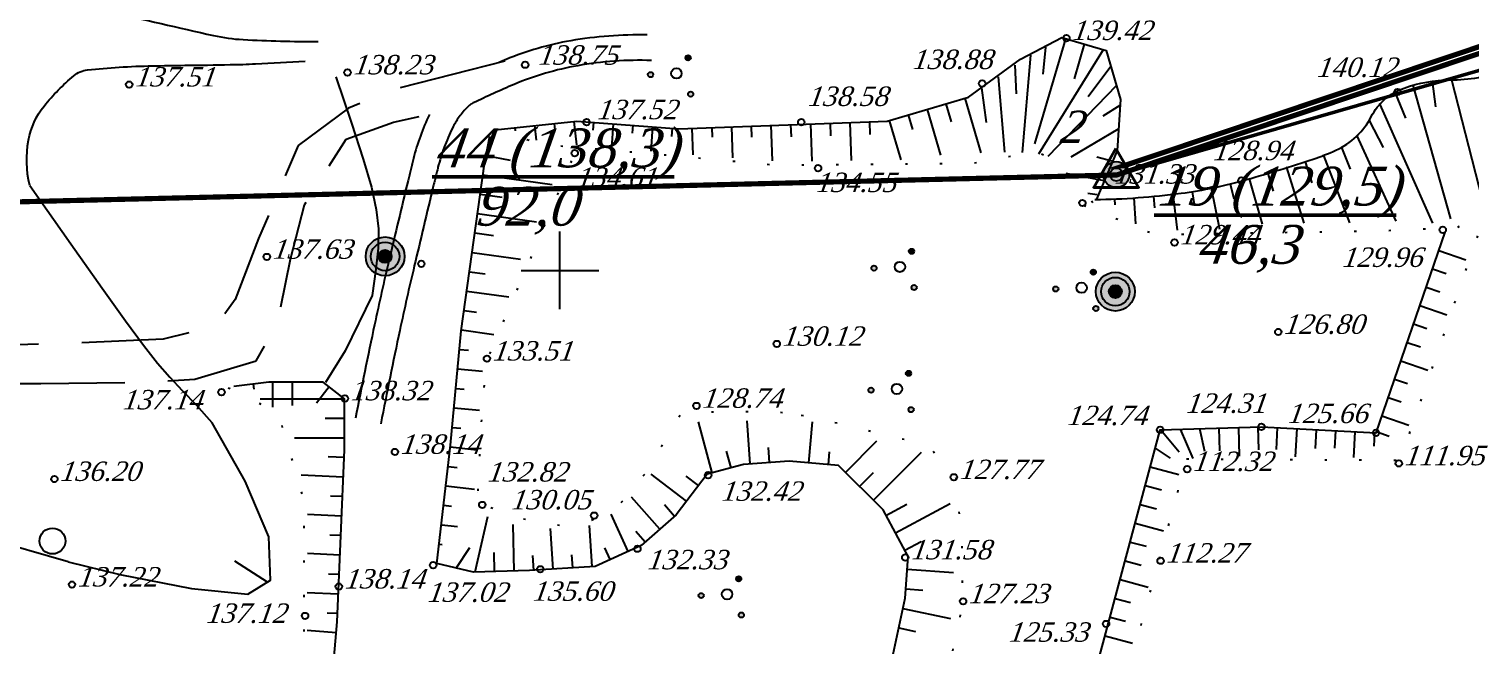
# Model space of a CAD drawing. Header units: millimetres. Extents: x 1400 to 4853, y -623 to 1865.
# Drawn here: x 2755.8 to 2822.5, y 1655.9 to 1684.5 of the extents above; entities that cross this region are included whole.
import ezdxf
from ezdxf.lldxf.tags import DXFTag

# ---------------------------------------------------------------- set-up
doc = ezdxf.new("R2010")
doc.units = ezdxf.units.MM
for name, pattern in [('ADOT1', [1.6, 0.1, -1.5]), ('AHIDDEN2', [3, 1.5, -1.5]), ('AHIDDEN4', [7, 5, -2]), ('AHIDDEN5', [9, 8, -1])]:
    doc.linetypes.add(name, pattern=pattern)
for name, color, linetype in [('02_Горизонт_112', 7, 'Continuous'), ('02_Горизонт_128', 7, 'Continuous'), ('0_Лицензия', 6, 'Continuous'), ('CONT-MNR', 7, 'Continuous'), ('авт_дор', 7, 'Continuous'), ('Карьер', 7, 'Continuous'), ('кресты', 7, 'Continuous'), ('ПИКЕТЫ', 7, 'Continuous'), ('РАСТИТ', 7, 'Continuous'), ('РЕЛЬЕФ', 7, 'Continuous'), ('Скважины', 7, 'Continuous'), ('СІТУАЦІЯ', 7, 'Continuous')]:
    doc.layers.add(name, color=color, linetype=linetype)
doc.styles.add('universw', font='timesi.ttf', dxfattribs={"oblique": 10})
tags = doc.linetypes.add('New Line1', pattern=[1.5, 1, -0.5]).pattern_tags.tags
tags[6:7] = [DXFTag(74, 4), DXFTag(75, 0), DXFTag(340, '0'), DXFTag(46, 1.0), DXFTag(50, 0.0), DXFTag(44, 0.0), DXFTag(45, 0.0)]
tags[4:5] = [DXFTag(74, 4), DXFTag(75, 0), DXFTag(340, '0'), DXFTag(46, 1.0), DXFTag(50, 0.0), DXFTag(44, 0.0), DXFTag(45, 0.0)]

# ---------------------------------------------------------------- blocks, each defined once
blk = doc.blocks.new('395_1')
at = {"linetype": 'Continuous'}
blk.add_hatch(color=0, dxfattribs=at).paths.add_polyline_path([(1.1, 1.2, 1), (0.7, 1.2, 1)])
h = blk.add_hatch(color=0, dxfattribs=at)
h.paths.add_polyline_path([(-1.8, -0.1, 1), (-2.2, -0.1, 1)])
h.paths.add_polyline_path([(1.3, -1.6, 1), (0.9, -1.6, 1)])
at = {"color": 0, "linetype": 'Continuous'}
for centre, radius in [((0.9, 1.2), 0.2), ((-2, -0.1), 0.2), ((0, 0), 0.4), ((1.1, -1.6), 0.2)]:
    blk.add_circle(centre, radius, dxfattribs=at)
blk = doc.blocks.new('372')
blk.add_circle((0, 0), 1)
blk = doc.blocks.new('368')
at = {"color": 0, "linetype": 'Continuous'}
blk.add_blockref('372', (0, 0), dxfattribs=at)
blk = doc.blocks.new('Licenzia')
at = {"linetype": 'New Line1', "lineweight": 25}
h = blk.add_hatch(color=6, dxfattribs=at)
h.dxf.hatch_style = 1
h.set_gradient(color1=(255, 0, 255), color2=(255, 0, 255), centered=1, tint=1, name='INVCYLINDER')
edge = h.paths.add_edge_path()
edge.add_arc((0, 0), 2, 0, 360)
at = {"color": 6, "linetype": 'Continuous', "lineweight": 40, "flags": 128}
blk.add_lwpolyline([(-0.08, 4.01), (-3.48, -1.99), (3.45, -1.99)], close=True, dxfattribs=at)
at = {"color": 10, "linetype": 'Continuous', "lineweight": 25}
blk.add_circle((0, 0), 2, dxfattribs=at)

msp = doc.modelspace()

# ---------------------------------------------------------------- hatches: boundary and pattern name
at = {"layer": 'Скважины', "linetype": 'Continuous'}
for color, points in [(1, [(2773.1613, 1673.9564, 1), (2771.3613, 1673.9564, 1)]), (1, [(2772.5613, 1673.9564, 1), (2771.9613, 1673.9564, 1)]), (0, [(2806.9872, 1672.3275, 1), (2805.1872, 1672.3275, 1)]), (7, [(2806.3872, 1672.3275, 1), (2805.7872, 1672.3275, 1)])]:
    msp.add_hatch(color=color, dxfattribs=at).paths.add_polyline_path(points)

# ---------------------------------------------------------------- linework, layer by layer
at = {"color": 6, "linetype": 'Continuous', "lineweight": 60, "flags": 128}
msp.add_lwpolyline([(3144.4144, 1622.5005, 0.24, 0.24, 0), (3032.8199, 1555.7907, 0.24, 0.24, 0), (3018.8744, 1523.7908, 0.24, 0.24, 0), (2987.3207, 1481.6199, 0.24, 0.24, 0), (2991.6614, 1385.4672, 0.24, 0.24, 0), (2843.9613, 1431.7361, 0.24, 0.24, 0), (2695.2589, 1447.0788, 0.24, 0.24, 0), (2711.2688, 1628.8933, 0.24, 0.24, 0), (2712.5497, 1675.7396, 0, 0, 0), (2806.1021, 1678.0284, 0.24, 0.24, 0), (2909.7376, 1712.7799, 0.24, 0.24, 0), (2967.6908, 1719.2535, 0.24, 0.24, 0), (3085.4663, 1716.8193, 0.24, 0.24, 0), (3121.1623, 1734.8067, 0.24, 0.24, 0), (3144.4153, 1734.688, 0.24, 0.24, 0)], format="xyseb", dxfattribs=at)
at = {"color": 1, "linetype": 'Continuous', "lineweight": 211, "const_width": 0.24, "flags": 128}
msp.add_lwpolyline([(2712.8418, 1675.4467), (2806.1546, 1677.7296), (2909.8027, 1712.4853), (2967.7044, 1718.9532), (3084.808, 1716.5431), (3133.365, 1615.9104), (3032.5835, 1555.9992), (3018.6133, 1523.9427), (2987.0162, 1481.7136), (2991.3424, 1385.8815), (2844.0222, 1432.0314), (2695.5837, 1447.3469), (2711.5685, 1628.8761)], close=True, dxfattribs=at)
at = {"color": 7, "linetype": 'Continuous', "lineweight": 50, "flags": 128}
msp.add_lwpolyline([(2712.8418, 1675.4467), (2806.1546, 1677.7296), (2830.2817, 1684.6888), (2844.5069, 1687.2339), (2855.0079, 1691.5994), (2865.2857, 1691.6785), (2884.9106, 1698.4421), (2887.5717, 1699.526), (2890.5527, 1701.2572), (2892.9345, 1702.5496), (2895.4207, 1703.6291), (2898.8168, 1704.8669), (2908.9243, 1708.789), (2922.4907, 1712.2889), (2929.6129, 1713.4932)], dxfattribs=at)
at = {"layer": '02_Горизонт_112', "color": 0, "linetype": 'Continuous'}
for p, q in [((2821.0665, 1674.2354), (2822.3246, 1673.8031)), ((2820.7737, 1673.3834), (2821.4096, 1673.1649)), ((2820.4809, 1672.5315), (2821.1116, 1672.3147)), ((2820.188, 1671.6795), (2821.4443, 1671.2477)), ((2819.8952, 1670.8275), (2820.5157, 1670.6142)), ((2819.6024, 1669.9755), (2820.2177, 1669.764)), ((2819.3095, 1669.1235), (2820.5641, 1668.6923)), ((2819.0167, 1668.2715), (2819.6217, 1668.0636)), ((2818.7239, 1667.4195), (2819.3237, 1667.2133)), ((2818.431, 1666.5675), (2819.6839, 1666.1369)), ((2808.1872, 1665.9273), (2809.0434, 1664.9065)), ((2809.0877, 1665.9532), (2809.6759, 1664.6001)), ((2809.9883, 1665.9792), (2810.218, 1664.9338)), ((2810.8888, 1666.0051), (2810.9192, 1664.9501)), ((2811.7893, 1666.031), (2811.8278, 1664.6948)), ((2812.6899, 1666.057), (2812.7206, 1664.992)), ((2813.5897, 1666.0233), (2813.5371, 1665.0109)), ((2814.4894, 1665.9766), (2814.4218, 1664.6757)), ((2815.3891, 1665.9298), (2815.3435, 1665.0529)), ((2816.2888, 1665.883), (2816.2468, 1665.0739)), ((2817.1885, 1665.8363), (2817.1267, 1664.6475)), ((2818.0882, 1665.7895), (2818.0559, 1665.1685)), ((2807.9389, 1665.0765), (2808.6217, 1664.6147)), ((2807.7061, 1664.2062), (2809.0303, 1663.852)), ((2807.4733, 1663.3359), (2808.2238, 1663.1352)), ((2807.2406, 1662.4656), (2807.9899, 1662.2652)), ((2807.0078, 1661.5953), (2808.3156, 1661.2455)), ((2806.775, 1660.7249), (2807.519, 1660.5259)), ((2806.5422, 1659.8546), (2807.2772, 1659.658)), ((2806.3094, 1658.9843), (2807.6009, 1658.6389)), ((2806.0767, 1658.114), (2806.7935, 1657.9222)), ((2805.8439, 1657.2437), (2806.5517, 1657.0543)), ((2805.6111, 1656.3733), (2806.8862, 1656.0323))]:
    msp.add_line(p, q, dxfattribs=at)
at = {"layer": '02_Горизонт_112', "color": 32, "linetype": 'Continuous'}
msp.add_line((2818.2166, 1665.8261), (2818.7707, 1665.6357), dxfattribs=at)
at = {"layer": '02_Горизонт_112', "color": 0, "linetype": 'Continuous', "flags": 128}
msp.add_lwpolyline([(2777.8993, 1483.4367), (2773.6273, 1493.2407), (2774.8663, 1509.5307), (2775.9793, 1524.3747), (2779.3873, 1528.6707), (2780.3203, 1539.3687), (2780.5543, 1543.1757), (2780.9053, 1551.2397), (2782.3723, 1562.7447), (2782.4143, 1564.2987), (2784.2323, 1569.0057), (2787.3493, 1580.8317), (2789.0263, 1608.5157), (2791.9243, 1628.6007), (2797.7953, 1634.3157), (2802.0223, 1642.9557), (2808.1663, 1665.9267), (2812.8523, 1666.0617), (2818.1623, 1665.7857), (2821.3594, 1675.0874)], dxfattribs=at)
at = {"layer": '02_Горизонт_112', "color": 250, "linetype": 'ADOT1', "flags": 128}
msp.add_lwpolyline([(2822.8636, 1674.9139), (2819.2765, 1664.5028), (2809.3831, 1664.5606), (2803.9446, 1644.7794), (2798.9244, 1633.6342), (2793.3163, 1628.0278), (2791.5181, 1615.1203), (2791.3758, 1614.0389), (2789.3606, 1588.7085), (2788.6739, 1579.7845), (2785.7766, 1569.0029), (2783.9597, 1564.2601), (2783.6064, 1561.3337), (2782.2924, 1550.8683), (2781.9896, 1543.1486), (2781.2447, 1528.981), (2777.8178, 1524.7937), (2777.2467, 1523.2711), (2776.3582, 1511.4706), (2775.0884, 1493.4173), (2778.7691, 1484.8524), (2780.1018, 1482.2512)], dxfattribs=at)
at = {"layer": '02_Горизонт_112', "color": 7, "linetype": 'Continuous'}
for centre in [(2821.2509, 1675.1866), (2808.1663, 1665.9267), (2812.8523, 1666.0617), (2818.1623, 1665.7857), (2819.2178, 1664.3685), (2809.4151, 1664.0996), (2808.1844, 1659.8586), (2805.6563, 1656.9305)]:
    msp.add_circle(centre, 0.15, dxfattribs=at)
at = {"layer": '02_Горизонт_128', "color": 7, "linetype": 'Continuous'}
for p, q in [((2776.934, 1678.635), (2778.0615, 1678.4155)), ((2776.7881, 1677.7399), (2779.9964, 1677.2956)), ((2776.6637, 1676.8412), (2777.6791, 1676.7006)), ((2776.5393, 1675.9425), (2779.2681, 1675.5646)), ((2776.4148, 1675.0438), (2777.2864, 1674.9231)), ((2776.2904, 1674.1451), (2778.5383, 1673.8339)), ((2776.1659, 1673.2465), (2776.8912, 1673.146)), ((2776.0415, 1672.3478), (2777.9954, 1672.0772)), ((2775.9171, 1671.4491), (2776.4944, 1671.3691)), ((2775.7926, 1670.5504), (2777.3029, 1670.3413)), ((2775.706, 1669.6473), (2776.1319, 1669.6073)), ((2775.621, 1668.7441), (2776.7704, 1668.636)), ((2775.536, 1667.8408), (2775.9238, 1667.8043)), ((2775.4511, 1666.9375), (2776.628, 1666.8268)), ((2775.3661, 1666.0343), (2775.763, 1665.9969)), ((2787.4107, 1663.9305), (2786.7764, 1666.2891)), ((2789.1691, 1664.3421), (2789.0302, 1666.3409)), ((2791.8883, 1664.3871), (2792.0557, 1666.2866)), ((2793.5854, 1663.9503), (2795.0408, 1665.4099)), ((2775.2796, 1665.1312), (2776.5045, 1664.9917)), ((2788.285, 1664.1656), (2788.0766, 1664.9406)), ((2790.0723, 1664.4048), (2790.0237, 1665.1044)), ((2792.8011, 1664.3067), (2792.8533, 1664.8993)), ((2794.8832, 1662.6563), (2797.1088, 1664.8883)), ((2775.177, 1664.2297), (2775.6034, 1664.1812)), ((2786.228, 1662.6188), (2784.5793, 1663.8708)), ((2794.2343, 1663.3033), (2794.8776, 1663.9485)), ((2775.0744, 1663.3283), (2776.4079, 1663.1765)), ((2786.7755, 1663.3398), (2786.2, 1663.7768)), ((2784.9836, 1661.3156), (2783.6794, 1662.7993)), ((2795.4637, 1661.9584), (2796.4349, 1662.4801)), ((2795.8973, 1661.1511), (2798.4401, 1662.5169)), ((2774.9718, 1662.4269), (2775.3306, 1662.386)), ((2776.4305, 1659.336), (2777.014, 1661.912)), ((2783.5164, 1660.2862), (2782.7336, 1662.0101)), ((2785.6636, 1661.9134), (2785.2002, 1662.4406)), ((2774.8692, 1661.5254), (2775.6225, 1661.4397)), ((2778.2406, 1659.3812), (2778.1869, 1661.5329)), ((2780.0489, 1659.4693), (2779.9287, 1661.3542)), ((2781.8559, 1659.5845), (2781.7342, 1661.4929)), ((2784.3037, 1660.7179), (2783.8758, 1661.2045)), ((2774.7666, 1660.624), (2774.91, 1660.6077)), ((2775.5462, 1659.5192), (2776.184, 1660.477)), ((2796.331, 1660.3439), (2797.0987, 1660.7562)), ((2777.3355, 1659.3586), (2777.3137, 1660.2347)), ((2779.1454, 1659.4117), (2779.1011, 1660.1064)), ((2780.9524, 1659.5269), (2780.9139, 1660.1314)), ((2782.692, 1659.9119), (2782.4439, 1660.4583)), ((2796.4455, 1659.4686), (2798.5856, 1659.3123)), ((2796.3787, 1658.5547), (2797.1665, 1658.4971)), ((2796.2448, 1657.6504), (2798.4534, 1657.1766)), ((2796.0526, 1656.7544), (2796.837, 1656.5861))]:
    msp.add_line(p, q, dxfattribs=at)
at = {"layer": '02_Горизонт_128', "color": 7, "linetype": 'Continuous', "flags": 128}
for points in [[(2774.664, 1659.7226), (2775.2884, 1665.2085), (2775.7872, 1670.5111), (2776.858, 1678.2443), (2777.1074, 1679.5255)], [(2777.8744, 1652.5961), (2780.3958, 1652.3919), (2785.9839, 1651.9834), (2790.5497, 1653.0727), (2794.7067, 1654.5703), (2795.7437, 1655.3146), (2796.3477, 1658.1303), (2796.4881, 1660.0514), (2795.3261, 1662.2147), (2793.2695, 1664.2654), (2790.9755, 1664.4676), (2788.8618, 1664.3207), (2787.1762, 1663.8674), (2785.7499, 1661.9893), (2784.1292, 1660.5645), (2781.9898, 1659.593), (2778.9428, 1659.3988), (2776.3496, 1659.334), (2774.664, 1659.7226)]]:
    msp.add_lwpolyline(points, dxfattribs=at)
at = {"layer": '02_Горизонт_128', "color": 7, "linetype": 'ADOT1', "flags": 128}
for points in [[(2780.8916, 1678.3769), (2779.0394, 1673.9747), (2776.9319, 1669.0622), (2776.6764, 1665.7446), (2776.5487, 1663.0012), (2776.5487, 1663.0012)], [(2790.677, 1666.7169), (2788.1486, 1666.7817), (2785.9444, 1666.6522), (2784.3885, 1663.9969), (2783.1567, 1662.5074), (2781.8601, 1661.7302), (2780.4339, 1661.4712), (2778.6186, 1661.795), (2776.8034, 1662.4426), (2776.8034, 1662.4426)], [(2795.5635, 1652.5377), (2797.5876, 1653.2117), (2798.3972, 1654.9641), (2799.0045, 1657.7275), (2799.0045, 1660.2888), (2798.7346, 1663.6588), (2797.3852, 1665.209), (2792.1225, 1666.4896), (2790.5032, 1666.7592)]]:
    msp.add_lwpolyline(points, dxfattribs=at)
at = {"layer": '02_Горизонт_128', "color": 7, "linetype": 'Continuous'}
for centre in [(2790.4032, 1669.9024), (2776.979, 1669.2195), (2786.6816, 1667.0287), (2772.7176, 1664.8964), (2787.2261, 1663.821), (2798.6062, 1663.726), (2776.762, 1662.4427), (2781.9439, 1661.9496), (2783.9473, 1660.4145), (2796.3562, 1660.0085), (2774.4902, 1659.652), (2779.4504, 1659.4614), (2799.0341, 1657.9771)]:
    msp.add_circle(centre, 0.15, dxfattribs=at)
at = {"layer": 'CONT-MNR', "color": 30, "linetype": 'Continuous', "flags": 128}
for points in [[(2737.2609, 1681.7682, -0.0621977), (2737.6137, 1683.8316, -0.1561356), (2738.0965, 1684.5323, -0.0741334), (2740.1598, 1685.6856, -0.0353296), (2744.8911, 1687.103, -0.0149434), (2749.4672, 1687.9857, -0.0864734), (2750.2783, 1687.9761, -0.0474048), (2752.3319, 1687.3875, 0.0278886), (2755.7759, 1686.2535, 0.0063192), (2759.4644, 1685.3129, 0.0048369), (2764.3095, 1684.1919, 0.0403857), (2765.6819, 1684.0028, 0.0160787), (2769.1559, 1683.9191)], [(2755.7992, 1677.2474, -0.1035331), (2755.743, 1679.3415, -0.1252451), (2756.4663, 1680.9242, -0.04966), (2757.8487, 1682.3297, -0.1467988), (2758.4739, 1682.5961, -0.0120094), (2759.9352, 1682.7242, -0.0113565), (2761.4852, 1682.7872, -0.0013172), (2762.9908, 1682.8103, 0.0009498), (2765.0787, 1682.8407, 0.0079528), (2766.2637, 1682.8791, 0.0041082), (2768.555, 1683.0087)]]:
    msp.add_lwpolyline(points, format="xyb", dxfattribs=at)
for points in [[(2769.9724, 1682.2839), (2770.7052, 1680.1269), (2771.2494, 1678.4618), (2771.6248, 1677.1699), (2771.8514, 1676.1324), (2771.9489, 1675.2306), (2771.9372, 1674.3459), (2771.8361, 1673.3593), (2771.6655, 1672.1523)], [(2755.7992, 1677.2474), (2757.698, 1674.5467), (2759.1491, 1672.4927), (2760.2433, 1670.966), (2761.071, 1669.8474), (2761.7228, 1669.0175), (2762.2893, 1668.3571), (2762.8611, 1667.7469), (2763.5288, 1667.0675)]]:
    msp.add_lwpolyline(points, dxfattribs=at)
for points, elevation in [([(2771.6655, 1672.1523), (2770.416, 1669.5889), (2769.4989, 1668.1227)], 41.4), ([(2757.5812, 1659.8053), (2759.9713, 1659.2261), (2763.2897, 1658.5717), (2765.9096, 1658.3099), (2766.9575, 1658.9643), (2766.8702, 1660.9713), (2765.7786, 1663.5454), (2764.2503, 1666.2504), (2763.5288, 1667.0675)], 41.1), ([(2766.8065, 1658.87), (2765.2941, 1659.837)], 41.1)]:
    msp.add_lwpolyline(points, dxfattribs=dict(at, elevation=elevation))
at = {"layer": 'CONT-MNR', "color": 30, "linetype": 'Continuous', "elevation": 41.1}
msp.add_lwpolyline([(2757.5812, 1659.8053), (2753.8153, 1660.8882)], dxfattribs=at)
at = {"layer": 'авт_дор', "color": 7, "linetype": 'AHIDDEN5'}
for points in [[(2777.5114, 1682.9299, -0.0022656), (2777.8622, 1683.077, -0.0550851), (2780.862, 1683.948, -0.0484934), (2784.3977, 1684.2157)], [(2772.06, 1666.2058, -0.0040453), (2772.9399, 1670.5168, -0.0057951), (2773.6132, 1673.5135, -0.0007961), (2774.4938, 1677.2049, -0.0033313), (2774.7115, 1678.0853, -0.0517351), (2775.3796, 1679.9014, -0.0838834), (2776.0792, 1680.8747, -0.081997), (2776.3477, 1681.065, -0.0129288), (2778.235, 1681.9239, -0.0572421), (2781.1829, 1682.7935, -0.0512694), (2784.6037, 1683.0335)], [(2770.8863, 1666.4553, -0.0039999), (2771.7711, 1670.7891, -0.0057746), (2772.4427, 1673.7785, -0.0008166), (2773.3237, 1677.4722, -0.0029451), (2773.5757, 1678.4946, -0.0503976), (2774.3158, 1680.5331, -0.0814783)]]:
    msp.add_lwpolyline(points, format="xyb", dxfattribs=at)
at = {"layer": 'Карьер', "color": 7, "linetype": 'Continuous'}
for p, q in [((2803.7726, 1684.0441), (2802.3485, 1679.1732)), ((2802.141, 1683.3225), (2802.1536, 1683.2986)), ((2805.5279, 1683.5309), (2802.5291, 1678.6994)), ((2802.9503, 1683.748), (2802.9545, 1683.74)), ((2804.6503, 1683.7875), (2804.1793, 1682.1764)), ((2801.3633, 1682.8461), (2801.3686, 1682.8389)), ((2805.8808, 1682.751), (2804.8257, 1681.3501)), ((2800.6242, 1682.3078), (2800.6401, 1682.2859)), ((2806.1348, 1681.8726), (2802.9665, 1678.5902)), ((2819.8746, 1681.8874), (2819.8673, 1681.9134)), ((2819.8746, 1681.8874), (2821.6055, 1675.7014)), ((2820.7586, 1682.0714), (2820.7574, 1682.0803)), ((2820.7586, 1682.0714), (2820.9233, 1680.8827)), ((2821.6593, 1682.1352), (2821.6587, 1682.1622)), ((2821.6593, 1682.1352), (2823.0831, 1676.5968)), ((2799.1203, 1681.2833), (2799.8614, 1678.7539)), ((2799.8851, 1681.7694), (2800.103, 1680.1574)), ((2819.0332, 1681.5641), (2819.0288, 1681.5719)), ((2819.0332, 1681.5641), (2819.5215, 1680.3596)), ((2796.4878, 1680.5119), (2796.6873, 1679.8308)), ((2797.3653, 1680.769), (2797.9847, 1678.6551)), ((2798.2428, 1681.0261), (2798.4857, 1680.1971)), ((2806.3048, 1680.985), (2806.2958, 1680.9856)), ((2818.3316, 1681.0013), (2818.3114, 1681.0193)), ((2818.3316, 1681.0013), (2820.782, 1675.4987)), ((2778.2765, 1679.9215), (2778.2916, 1679.7805)), ((2779.1858, 1680.0184), (2779.2576, 1679.3439)), ((2780.095, 1680.1153), (2780.1279, 1679.8067)), ((2781.0043, 1680.2121), (2781.1205, 1679.121)), ((2781.9158, 1680.1684), (2781.8884, 1679.8003)), ((2782.8276, 1680.1006), (2782.7449, 1678.9883)), ((2783.7395, 1680.0327), (2783.7117, 1679.6593)), ((2784.6514, 1679.9649), (2784.5674, 1678.8359)), ((2785.5633, 1679.8971), (2785.5349, 1679.5161)), ((2786.4764, 1679.8973), (2786.5215, 1678.6669)), ((2787.3902, 1679.9308), (2787.4065, 1679.4854)), ((2788.304, 1679.9643), (2788.3568, 1678.5223)), ((2789.2177, 1679.9978), (2789.2367, 1679.4819)), ((2790.1315, 1680.0313), (2790.1921, 1678.3776)), ((2791.0453, 1680.0648), (2791.0661, 1679.4977)), ((2791.9591, 1680.098), (2792.0213, 1678.376)), ((2792.8729, 1680.131), (2792.8939, 1679.5501)), ((2793.7867, 1680.164), (2793.8504, 1678.4009)), ((2794.7005, 1680.197), (2794.722, 1679.6024)), ((2795.6103, 1680.2547), (2796.144, 1678.4334)), ((2806.2465, 1680.0725), (2806.2195, 1680.0742)), ((2817.8384, 1680.2473), (2817.8307, 1680.2519)), ((2817.8384, 1680.2473), (2818.4956, 1678.9979)), ((2817.2801, 1679.5401), (2817.2613, 1679.5595)), ((2817.2801, 1679.5401), (2819.0788, 1675.5857)), ((2806.1882, 1679.16), (2806.1792, 1679.1605)), ((2815.7317, 1678.6363), (2815.7221, 1678.6615)), ((2815.7317, 1678.6363), (2816.9265, 1675.519)), ((2816.557, 1679.0025), (2816.5527, 1679.0104)), ((2816.557, 1679.0025), (2816.9713, 1678.0023)), ((2805.9266, 1678.2954), (2805.9017, 1678.3059)), ((2814.0159, 1678.0696), (2814.0079, 1678.0954)), ((2814.0159, 1678.0696), (2814.821, 1675.4895)), ((2814.8771, 1678.3433), (2814.8743, 1678.3518)), ((2814.8771, 1678.3433), (2815.1913, 1677.3721)), ((2805.5706, 1677.4532), (2803.8054, 1677.7939)), ((2811.413, 1677.3136), (2811.4108, 1677.3224)), ((2811.413, 1677.3136), (2811.5821, 1676.6301)), ((2812.2852, 1677.5494), (2812.2777, 1677.5754)), ((2812.2852, 1677.5494), (2812.8902, 1675.4572)), ((2813.1519, 1677.805), (2813.1493, 1677.8136)), ((2813.1519, 1677.805), (2813.3984, 1676.9848)), ((2806.0454, 1676.6158), (2806.0451, 1676.6248)), ((2806.0454, 1676.6158), (2806.0565, 1676.3489)), ((2806.9477, 1676.665), (2806.9459, 1676.6919)), ((2806.9477, 1676.665), (2807.0286, 1675.4688)), ((2807.8483, 1676.7377), (2807.8475, 1676.7467)), ((2807.8483, 1676.7377), (2807.8983, 1676.2056)), ((2808.7468, 1676.8339), (2808.7436, 1676.8607)), ((2808.7468, 1676.8339), (2808.9474, 1675.1665)), ((2809.642, 1676.9561), (2809.6406, 1676.965)), ((2809.642, 1676.9561), (2809.7343, 1676.3689)), ((2810.5314, 1677.1156), (2810.526, 1677.1421)), ((2810.5314, 1677.1156), (2810.9127, 1675.2267))]:
    msp.add_line(p, q, dxfattribs=at)
at = {"layer": 'Карьер', "color": 7, "linetype": 'ADOT1', "flags": 128}
for points in [[(2804.6221, 1676.323), (2807.9503, 1674.9629), (2818.4644, 1675.1518), (2821.9208, 1675.3059), (2824.3413, 1676.5149), (2829.4471, 1679.1974), (2834.2125, 1680.7842), (2842.9724, 1682.201), (2853.5514, 1685.5828), (2860.7451, 1687.1529), (2872.1355, 1690.7897), (2884.649, 1695.4396), (2896.2778, 1700.5274), (2899.9653, 1702.4598), (2909.2749, 1708.6195)], [(2805.0435, 1676.4369), (2803.6564, 1678.0169), (2802.5003, 1678.8203), (2799.5346, 1678.268), (2790.4867, 1678.1676), (2784.4548, 1678.7199), (2780.2827, 1679.0714), (2776.6636, 1679.7744)]]:
    msp.add_lwpolyline(points, dxfattribs=at)
at = {"layer": 'Карьер', "color": 7, "linetype": 'Continuous', "flags": 128}
msp.add_lwpolyline([(2777.3673, 1679.8246), (2781.1372, 1680.2263), (2785.8622, 1679.8748), (2791.3412, 1680.0757), (2795.5133, 1680.2263), (2799.2832, 1681.331), (2801.696, 1683.0885), (2803.6061, 1684.0928), (2805.667, 1683.4902), (2806.3205, 1681.2306), (2806.1697, 1678.8705), (2805.2146, 1676.6109)], dxfattribs=at)
at = {"layer": 'Карьер', "linetype": 'Continuous'}
for points in [[(2802.1602, 1683.2754), (2801.7775, 1678.7693)], [(2802.8573, 1683.6577), (2802.7343, 1682.4015)], [(2801.4358, 1682.8248), (2801.4904, 1681.4866)], [(2800.6566, 1682.2786), (2800.9574, 1678.783)], [(2806.2882, 1680.9541), (2805.5091, 1680.4489)], [(2806.2199, 1679.848), (2804.0192, 1678.5508)], [(2805.9192, 1678.3733), (2805.2357, 1678.5508)], [(2805.2498, 1676.8148), (2804.8199, 1676.8663)]]:
    msp.add_lwpolyline(points, dxfattribs=at)
at = {"layer": 'Карьер', "color": 7, "linetype": 'Continuous', "flags": 128}
msp.add_lwpolyline([(2805.1422, 1676.5902, 0.0289112), (2809.1296, 1676.8822, 0.0373019), (2812.1648, 1677.5147, 0.0093649), (2815.2493, 1678.4647, 0.0267728), (2816.3021, 1678.8742, 0.169447), (2817.9413, 1680.4331, -0.1918044), (2819.4595, 1681.7565, -0.081397), (2821.5884, 1682.134, 0.0666342), (2824.1957, 1682.5178, 0.0297091)], format="xyb", dxfattribs=at)
at = {"layer": 'Карьер', "color": 7, "linetype": 'Continuous'}
for centre in [(2803.8186, 1684.0675), (2778.7483, 1682.8377), (2799.9203, 1681.9654), (2819.1541, 1681.5733), (2781.5954, 1680.1785), (2791.5395, 1680.1785), (2781.0443, 1678.7407), (2792.3172, 1678.0454), (2811.9232, 1677.4793), (2804.5611, 1676.4318), (2808.825, 1674.5995), (2813.6361, 1670.4561)]:
    msp.add_circle(centre, 0.15, dxfattribs=at)
at = {"layer": 'кресты', "color": 3, "linetype": 'Continuous'}
for p, q in [((2780.3623, 1671.5067), (2780.3623, 1675.1067)), ((2778.5623, 1673.3067), (2782.1623, 1673.3067))]:
    msp.add_line(p, q, dxfattribs=at)
at = {"layer": 'ПИКЕТЫ', "color": 7, "linetype": 'Continuous'}
for centre in [(2770.5216, 1682.4762), (2760.4079, 1681.9158), (2766.7818, 1673.9325), (2773.9393, 1673.6127), (2764.6817, 1667.6669), (2770.3952, 1667.3752), (2756.941, 1663.6424), (2757.7572, 1658.7502), (2770.1211, 1658.6572), (2768.5537, 1657.2999)]:
    msp.add_circle(centre, 0.15, dxfattribs=at)
at = {"layer": 'РЕЛЬЕФ', "color": 7, "linetype": 'Continuous'}
for p, q in [((2766.1483, 1668.0431), (2766.1791, 1667.8039)), ((2767.0458, 1668.1366), (2767.0458, 1666.9776)), ((2767.9493, 1668.1366), (2767.9493, 1667.0459)), ((2768.8528, 1668.1366), (2768.8528, 1668.1096)), ((2769.6766, 1667.907), (2769.08, 1667.1505)), ((2770.3794, 1667.3443), (2766.4739, 1667.3443)), ((2770.3794, 1666.4408), (2769.4786, 1666.4408)), ((2770.3794, 1665.5373), (2768.0634, 1665.5373)), ((2770.3636, 1664.6341), (2769.618, 1664.6663)), ((2770.3246, 1663.7314), (2768.3663, 1663.816)), ((2770.2856, 1662.8288), (2769.7257, 1662.853)), ((2770.2467, 1661.9261), (2768.671, 1661.9941)), ((2770.2077, 1661.0235), (2769.6942, 1661.0456)), ((2770.1688, 1660.1208), (2768.6632, 1660.1858)), ((2770.1298, 1659.2182), (2769.6396, 1659.2393)), ((2770.0908, 1658.3155), (2768.6554, 1658.3775)), ((2770.0519, 1657.4128), (2769.5851, 1657.433)), ((2769.9911, 1656.5116), (2768.6454, 1656.6271))]:
    msp.add_line(p, q, dxfattribs=at)
at = {"layer": 'РЕЛЬЕФ', "color": 7, "linetype": 'ADOT1', "flags": 128}
msp.add_lwpolyline([(2764.9906, 1667.8753), (2767.2926, 1666.7255), (2768.4959, 1662.6489), (2768.4959, 1655.1229), (2767.8158, 1646.4471), (2766.6692, 1635.4694), (2766.2997, 1629.518), (2764.2285, 1610.3125), (2763.5206, 1598.8794), (2763.2648, 1588.8091), (2762.7419, 1580.684), (2761.8022, 1567.3683), (2761.0773, 1556.9048), (2760.4842, 1546.1532), (2759.0923, 1529.7546), (2758.5338, 1523.5665), (2757.8799, 1514.5656), (2757.1134, 1506.0792), (2756.452, 1495.5412), (2756.0009, 1490.134), (2756.3956, 1488.5005)], dxfattribs=at)
at = {"layer": 'РЕЛЬЕФ', "color": 7, "linetype": 'Continuous', "flags": 128}
msp.add_lwpolyline([(2765.5901, 1604.178), (2766.4419, 1611.4647), (2766.8386, 1616.4517), (2767.2683, 1624.0978), (2768.594, 1641.8982), (2769.4369, 1650.0519), (2770.0351, 1657.0245), (2770.3794, 1665.0008), (2770.3794, 1667.3527), (2769.3853, 1668.1366), (2766.8741, 1668.1366), (2765.2522, 1667.9276)], dxfattribs=at)
at = {"layer": 'Скважины', "color": 0, "linetype": 'Continuous', "lineweight": 50}
for p, q in [((2774.4346, 1677.6401), (2785.6537, 1677.6381)), ((2807.8823, 1675.8717), (2819.1014, 1675.8697))]:
    msp.add_line(p, q, dxfattribs=at)
at = {"layer": 'Скважины', "color": 0, "linetype": 'Continuous'}
for centre, radius in [((2772.2613, 1673.9564), 0.9), ((2772.2613, 1673.9564), 0.66), ((2772.2613, 1673.9564), 0.3), ((2806.0872, 1672.3275), 0.9), ((2806.0872, 1672.3275), 0.66), ((2806.0872, 1672.3275), 0.3)]:
    msp.add_circle(centre, radius, dxfattribs=at)
at = {"layer": 'Скважины', "color": 7, "linetype": 'Continuous'}
for centre in [(2772.2662, 1673.9162), (2772.3404, 1673.8489), (2772.3913, 1673.9313), (2806.0921, 1672.2872), (2806.2172, 1672.3023)]:
    msp.add_circle(centre, 0.15, dxfattribs=at)
at = {"layer": 'Скважины', "color": 7}
for centre in [(2772.2662, 1673.9162), (2772.3404, 1673.8489), (2772.3938, 1673.8742), (2806.0921, 1672.2872)]:
    msp.add_circle(centre, 0.15, dxfattribs=at)
at = {"layer": 'СІТУАЦІЯ', "color": 7, "linetype": 'AHIDDEN4', "flags": 128}
for points in [[(2777.8025, 1683.0047), (2772.5969, 1681.6671), (2770.5642, 1680.825), (2768.2341, 1679.0911), (2766.3997, 1674.7813), (2765.309, 1671.9575), (2764.4166, 1670.7191), (2761.9874, 1670.1246), (2757.4263, 1669.9264), (2750.0697, 1669.7198), (2744.5171, 1670.0171), (2742.6331, 1670.1657)], [(2715.2143, 1602.9111), (2714.2228, 1604.6449), (2713.9749, 1610.0447), (2714.1244, 1621.8121), (2714.1215, 1633.4288), (2714.3198, 1639.5716), (2714.719, 1645.9929), (2715.4131, 1650.2532), (2715.1652, 1652.9283), (2713.6283, 1657.04), (2712.0863, 1662.8153), (2712.0863, 1663.2116), (2714.9122, 1663.2116), (2719.0766, 1663.0135), (2721.5059, 1663.1621), (2723.3403, 1663.3603), (2729.2126, 1664.8022), (2733.0796, 1665.5948), (2736.9962, 1666.536), (2739.2272, 1667.6259), (2741.6069, 1668.2699), (2743.937, 1668.468), (2746.5646, 1668.369), (2749.7654, 1668.0188), (2752.4426, 1668.0684), (2756.3096, 1668.0684), (2761.1186, 1668.1179), (2763.4487, 1668.2665), (2766.292, 1669.1198), (2767.2835, 1670.8537), (2767.8784, 1673.826), (2768.523, 1676.3525), (2770.4651, 1679.3884), (2772.6464, 1680.181), (2774.3025, 1680.5382)]]:
    msp.add_lwpolyline(points, dxfattribs=at)

# ---------------------------------------------------------------- block references
at = {"layer": '0_Лицензия', "color": 6, "linetype": 'New Line1', "lineweight": 25, "xscale": 0.3, "yscale": 0.3, "zscale": 0.3}
msp.add_blockref('Licenzia', (2806.1325, 1677.7468), dxfattribs=at)
at = {"layer": 'РАСТИТ', "color": 7, "linetype": 'AHIDDEN2', "xscale": 0.6, "yscale": 0.6, "zscale": 0.6}
for p in [(2785.7556, 1682.4375), (2796.1076, 1673.4729), (2804.5272, 1672.5075), (2795.9695, 1667.8183), (2788.102, 1658.3021)]:
    msp.add_blockref('395_1', p, dxfattribs=at)
at = {"layer": 'РАСТИТ', "color": 7, "linetype": 'Continuous'}
for p, xscale, yscale, zscale in [((2806.1325, 1677.7468), 0.3, 0.3, 0.3), ((2756.8507, 1660.77), 0.6, 0.6, 0.6)]:
    msp.add_blockref('368', p, dxfattribs=dict(at, xscale=xscale, yscale=yscale, zscale=zscale))

# ---------------------------------------------------------------- texts
at = {"layer": '02_Горизонт_112', "color": 7, "linetype": 'Continuous', "style": 'universw', "oblique": 10}
for s, p in [('129.96', (2816.5994, 1673.4702)), ('124.31', (2809.3667, 1666.7091)), ('124.74', (2803.854, 1666.1391)), ('125.66', (2814.0714, 1666.2341)), ('111.95', (2819.4864, 1664.2818)), ('112.32', (2809.6836, 1664.0129)), ('112.27', (2808.453, 1659.7719)), ('125.33', (2801.1429, 1656.1046))]:
    msp.add_text(s, height=0.9, dxfattribs=at).set_placement(p)
at = {"layer": '02_Горизонт_128', "color": 7, "linetype": 'Continuous', "style": 'universw', "oblique": 10}
for s, p in [('130.12', (2790.6718, 1669.8157)), ('133.51', (2777.2475, 1669.1328)), ('128.74', (2786.9501, 1666.942)), ('138.14', (2772.9861, 1664.8097)), ('127.77', (2798.8747, 1663.6393)), ('132.82', (2777.0023, 1663.5254)), ('130.05', (2778.0981, 1662.2354)), ('132.42', (2787.8362, 1662.6334)), ('131.58', (2796.6247, 1659.9218)), ('132.33', (2784.4056, 1659.4607)), ('137.02', (2774.226, 1657.9516)), ('135.60', (2779.0966, 1658.0003)), ('127.23', (2799.3026, 1657.8904))]:
    msp.add_text(s, height=0.9, dxfattribs=at).set_placement(p)
at = {"layer": '0_Лицензия', "color": 6, "linetype": 'New Line1', "lineweight": 25, "insert": (2803.4837, 1680.7084), "char_height": 1.5, "attachment_point": 1, "style": 'universw'}
msp.add_mtext_dynamic_manual_height_columns('2', width=7.234357, gutter_width=15, heights=[5.4931], dxfattribs=at)
at = {"layer": 'Карьер', "color": 7, "linetype": 'Continuous', "style": 'universw', "oblique": 10}
for s, p in [('139.42', (2804.0871, 1683.9809)), ('138.75', (2779.3483, 1682.8377)), ('138.88', (2796.6873, 1682.637)), ('140.12', (2815.4232, 1682.2714)), ('138.58', (2791.84, 1680.9271)), ('137.52', (2782.0862, 1680.3131)), ('128.94', (2810.6158, 1678.4154)), ('134.61', (2781.1357, 1677.1783)), ('134.55', (2792.2202, 1676.9374)), ('131.33', (2806.0411, 1677.3282)), ('129.44', (2809.0935, 1674.5128)), ('126.80', (2813.9046, 1670.3694))]:
    msp.add_text(s, height=0.9, dxfattribs=at).set_placement(p)
at = {"layer": 'ПИКЕТЫ', "color": 7, "linetype": 'Continuous', "style": 'universw', "oblique": 10}
for s, p in [('138.23', (2770.7902, 1682.3895)), ('137.51', (2760.6764, 1681.8291)), ('137.63', (2767.0503, 1673.8458)), ('138.32', (2770.6638, 1667.2885)), ('137.14', (2760.0978, 1666.8692)), ('136.20', (2757.2095, 1663.5557)), ('137.22', (2758.0257, 1658.6635)), ('138.14', (2770.3896, 1658.5705)), ('137.12', (2763.9735, 1656.978))]:
    msp.add_text(s, height=0.9, dxfattribs=at).set_placement(p)
at = {"layer": 'Скважины', "color": 7, "style": 'universw', "oblique": 10}
for s, p in [('44 (138,3)', (2774.584, 1678.0837)), ('19 (129,5)', (2808.0317, 1676.3153)), ('92,0', (2776.4456, 1675.383)), ('46,3', (2809.8933, 1673.6146))]:
    msp.add_text(s, height=1.8, dxfattribs=at).set_placement(p)

doc.saveas('drawing.dxf')
